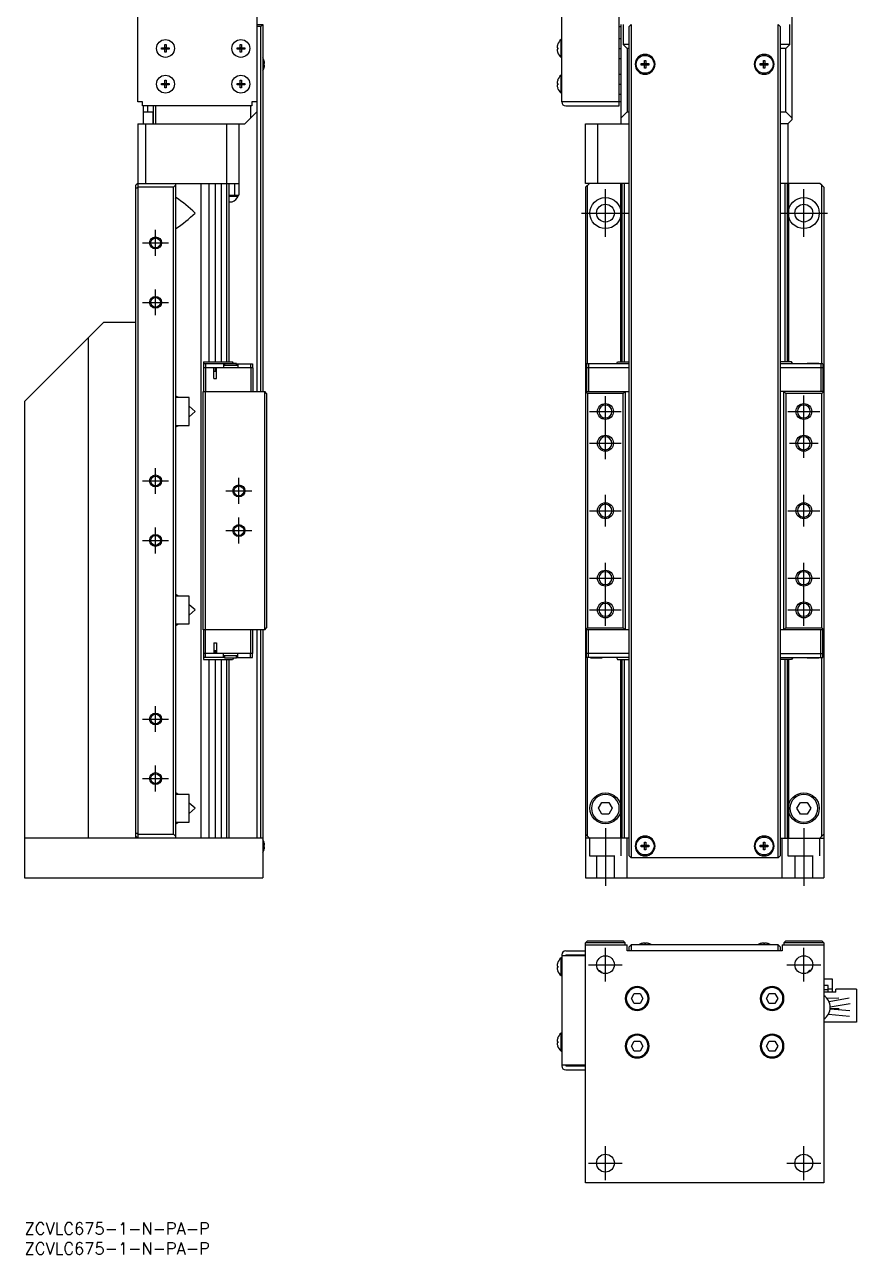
# Model space of a CAD drawing. Extents: x 0 to 519, y -8 to 489.
# Drawn here: x 0 to 209.6, y -8 to 301.9 of the extents above; entities that cross this region are included whole.
import ezdxf

# ---------------------------------------------------------------- set-up
doc = ezdxf.new("R2010")
doc.units = 0
doc.header["$LTSCALE"] = 0.5
doc.linetypes.add('CENTER', pattern=[50.8, 31.75, -6.35, 6.35, -6.35])
doc.linetypes.add('DASHED', pattern=[19.05, 12.7, -6.35])
for name, color, linetype in [('MSM_CENTER', 1, 'CENTER'), ('MSM_CONTINUOUS', 7, 'CONTINUOUS'), ('MSM_DASHED', 4, 'DASHED'), ('MSM_NARROW', 5, 'CONTINUOUS'), ('MSM_PART_NUMBER', 7, 'CONTINUOUS')]:
    doc.layers.add(name, color=color, linetype=linetype)
doc.styles.get("Standard").update_dxf_attribs({"font": 'txt.shx', "height": 3, "bigfont": 'bigfont.shx'})

msp = doc.modelspace()

# ---------------------------------------------------------------- linework, layer by layer
at = {"layer": 'MSM_CENTER'}
for p, q in [((146.37, 248.42), (146.37, 260.42)), ((196.37, 248.42), (196.37, 260.42)), ((140.37, 254.42), (152.37, 254.42)), ((190.37, 254.42), (202.37, 254.42)), ((33, 243.67), (33, 250.17)), ((29.75, 246.92), (36.25, 246.92)), ((33, 228.67), (33, 235.17)), ((29.75, 231.92), (36.25, 231.92)), ((146.37, 192.42), (146.37, 208.42)), ((196.37, 192.77), (196.37, 208.42)), ((142.37, 204.42), (150.37, 204.42)), ((192.37, 204.42), (200.37, 204.42)), ((142.37, 196.42), (150.37, 196.42)), ((192.72, 196.42), (200.02, 196.42)), ((33, 183.67), (33, 190.17)), ((29.75, 186.92), (36.25, 186.92)), ((54, 181.17), (54, 187.67)), ((50.75, 184.42), (57.25, 184.42)), ((146.37, 175.42), (146.37, 183.42)), ((196.37, 175.42), (196.37, 183.42)), ((54, 171.17), (54, 177.67)), ((142.37, 179.42), (150.37, 179.42)), ((192.37, 179.42), (200.37, 179.42)), ((33, 168.67), (33, 175.17)), ((50.75, 174.42), (57.25, 174.42)), ((29.75, 171.92), (36.25, 171.92)), ((146.37, 150.42), (146.37, 166.42)), ((196.37, 150.42), (196.37, 166.42)), ((142.37, 162.42), (150.37, 162.42)), ((192.37, 162.42), (200.37, 162.42)), ((142.37, 154.42), (150.37, 154.42)), ((192.37, 154.42), (200.37, 154.42)), ((33, 123.67), (33, 130.17)), ((29.75, 126.92), (36.25, 126.92)), ((33, 108.67), (33, 115.17)), ((29.75, 111.92), (36.25, 111.92)), ((146.37, 99.42), (146.37, 84.92)), ((196.37, 99.42), (196.37, 84.92)), ((146.37, 60.75), (146.37, 69.25)), ((196.37, 60.75), (196.37, 69.25)), ((142.12, 65), (150.62, 65)), ((192.12, 65), (200.62, 65)), ((146.37, 10.75), (146.37, 19.25)), ((196.37, 10.75), (196.37, 19.25)), ((142.12, 15), (150.62, 15)), ((192.12, 15), (200.62, 15))]:
    msp.add_line(p, q, dxfattribs=at)
at = {"layer": 'MSM_CONTINUOUS'}
for p, q in [((149.87, 281.42), (149.87, 310.42)), ((28.5, 282.42), (28.5, 309.42)), ((58.5, 309.42), (58.5, 209.42)), ((135.37, 282.42), (135.37, 309.42)), ((193.37, 307.92), (193.37, 277.92)), ((58.5, 301.92), (60, 301.92)), ((59.5, 301.42), (58.5, 301.42)), ((60, 301.92), (59.5, 301.42)), ((59.5, 209.42), (59.5, 301.42)), ((60, 301.92), (60, 209.42)), ((149.87, 301.42), (150.37, 301.42)), ((150.37, 276.92), (150.37, 301.92)), ((150.87, 301.92), (150.87, 296.92)), ((152.87, 301.92), (152.37, 301.42)), ((152.37, 92.42), (152.37, 301.42)), ((152.87, 301.92), (152.87, 91.92)), ((189.87, 91.92), (189.87, 301.92)), ((190.37, 301.42), (189.87, 301.92)), ((190.37, 301.42), (190.37, 92.42)), ((192.87, 296.92), (192.87, 301.92)), ((135.18, 293.67), (135.18, 298.17)), ((135.37, 298.17), (135.18, 298.17)), ((149.87, 298.42), (150.37, 298.42)), ((34.53, 295.74), (34.53, 296.1)), ((34.53, 296.1), (35.32, 296.1)), ((35.32, 295.74), (34.53, 295.74)), ((35.3, 295.74), (35.3, 296.1)), ((35.32, 296.9), (35.68, 296.9)), ((35.32, 296.1), (35.32, 296.9)), ((35.32, 296.12), (35.68, 296.12)), ((35.32, 294.95), (35.32, 295.74)), ((35.68, 295.73), (35.32, 295.73)), ((35.68, 294.95), (35.32, 294.95)), ((35.68, 296.9), (35.68, 296.1)), ((35.68, 296.1), (36.47, 296.1)), ((36.47, 295.74), (35.68, 295.74)), ((35.68, 295.74), (35.68, 294.95)), ((35.7, 296.1), (35.7, 295.74)), ((36.47, 296.1), (36.47, 295.74)), ((53.53, 296.1), (54.32, 296.1)), ((53.53, 295.74), (53.53, 296.1)), ((54.32, 295.74), (53.53, 295.74)), ((54.3, 295.74), (54.3, 296.1)), ((54.32, 296.9), (54.68, 296.9)), ((54.32, 296.1), (54.32, 296.9)), ((54.32, 296.12), (54.68, 296.12)), ((54.32, 294.95), (54.32, 295.74)), ((54.68, 295.73), (54.32, 295.73)), ((54.68, 294.95), (54.32, 294.95)), ((54.68, 296.9), (54.68, 296.1)), ((54.68, 296.1), (55.47, 296.1)), ((54.68, 295.74), (54.68, 294.95)), ((55.47, 295.74), (54.68, 295.74)), ((54.7, 296.1), (54.7, 295.74)), ((55.47, 296.1), (55.47, 295.74)), ((134.18, 296.1), (134.34, 296.1)), ((134.34, 295.74), (134.18, 295.74)), ((134.33, 296.9), (134.34, 296.9)), ((134.34, 294.95), (134.33, 294.95)), ((134.34, 296.1), (134.34, 295.74)), ((149.87, 295.92), (150.37, 295.92)), ((150.87, 296.92), (151.87, 295.92)), ((152.37, 296.92), (150.87, 296.92)), ((152.37, 295.92), (151.87, 295.92)), ((151.87, 295.92), (151.87, 279.92)), ((192.87, 296.92), (190.37, 296.92)), ((191.87, 295.92), (190.37, 295.92)), ((191.87, 295.92), (192.87, 296.92)), ((191.87, 279.92), (191.87, 295.92)), ((60.33, 292.9), (60.34, 292.9)), ((60.33, 291.74), (60.33, 292.1)), ((60.33, 292.1), (60.49, 292.1)), ((60.49, 291.74), (60.33, 291.74)), ((135.18, 293.67), (135.37, 293.67)), ((149.87, 293.42), (150.37, 293.42)), ((155.4, 291.74), (155.4, 292.1)), ((155.4, 292.1), (156.19, 292.1)), ((156.19, 291.74), (155.4, 291.74)), ((156.17, 291.74), (156.17, 292.1)), ((156.19, 292.9), (156.55, 292.9)), ((156.19, 292.1), (156.19, 292.9)), ((156.19, 292.12), (156.55, 292.12)), ((156.19, 290.95), (156.19, 291.74)), ((156.55, 291.73), (156.19, 291.73)), ((156.55, 292.9), (156.55, 292.1)), ((156.55, 292.1), (157.34, 292.1)), ((156.55, 291.74), (156.55, 290.95)), ((157.34, 291.74), (156.55, 291.74)), ((156.56, 292.1), (156.56, 291.74)), ((157.34, 292.1), (157.34, 291.74)), ((185.4, 291.74), (185.4, 292.1)), ((185.4, 292.1), (186.19, 292.1)), ((186.19, 291.74), (185.4, 291.74)), ((186.17, 291.74), (186.17, 292.1)), ((186.19, 292.9), (186.55, 292.9)), ((186.19, 292.1), (186.19, 292.9)), ((186.19, 292.12), (186.55, 292.12)), ((186.19, 290.95), (186.19, 291.74)), ((186.55, 291.73), (186.19, 291.73)), ((186.55, 292.9), (186.55, 292.1)), ((186.55, 292.1), (187.34, 292.1)), ((186.55, 291.74), (186.55, 290.95)), ((187.34, 291.74), (186.55, 291.74)), ((186.56, 292.1), (186.56, 291.74)), ((187.34, 292.1), (187.34, 291.74)), ((60.34, 290.95), (60.33, 290.95)), ((135.18, 284.67), (135.18, 289.17)), ((135.37, 289.17), (135.18, 289.17)), ((149.87, 289.42), (150.37, 289.42)), ((156.55, 290.95), (156.19, 290.95)), ((186.55, 290.95), (186.19, 290.95)), ((34.53, 287.1), (35.32, 287.1)), ((34.53, 286.74), (34.53, 287.1)), ((35.32, 286.74), (34.53, 286.74)), ((35.3, 286.74), (35.3, 287.1)), ((35.32, 287.9), (35.68, 287.9)), ((35.32, 287.1), (35.32, 287.9)), ((35.32, 287.12), (35.68, 287.12)), ((35.32, 285.95), (35.32, 286.74)), ((35.68, 286.73), (35.32, 286.73)), ((35.68, 285.95), (35.32, 285.95)), ((35.68, 287.9), (35.68, 287.1)), ((35.68, 287.1), (36.47, 287.1)), ((35.68, 286.74), (35.68, 285.95)), ((36.47, 286.74), (35.68, 286.74)), ((35.7, 287.1), (35.7, 286.74)), ((36.47, 287.1), (36.47, 286.74)), ((53.53, 287.1), (54.32, 287.1)), ((53.53, 286.74), (53.53, 287.1)), ((54.32, 286.74), (53.53, 286.74)), ((54.3, 286.74), (54.3, 287.1)), ((54.32, 287.9), (54.68, 287.9)), ((54.32, 287.1), (54.32, 287.9)), ((54.32, 287.12), (54.68, 287.12)), ((54.32, 285.95), (54.32, 286.74)), ((54.68, 286.73), (54.32, 286.73)), ((54.68, 285.95), (54.32, 285.95)), ((54.68, 287.9), (54.68, 287.1)), ((54.68, 287.1), (55.47, 287.1)), ((55.47, 286.74), (54.68, 286.74)), ((54.68, 286.74), (54.68, 285.95)), ((54.7, 287.1), (54.7, 286.74)), ((55.47, 287.1), (55.47, 286.74)), ((134.18, 287.1), (134.34, 287.1)), ((134.34, 286.74), (134.18, 286.74)), ((134.33, 287.9), (134.34, 287.9)), ((134.34, 285.95), (134.33, 285.95)), ((134.34, 287.1), (134.34, 286.74)), ((149.87, 286.92), (150.37, 286.92)), ((29.7, 282.42), (28.5, 282.42)), ((29.7, 281.42), (29.7, 282.42)), ((57.3, 282.42), (57.3, 281.42)), ((58.5, 282.42), (57.3, 282.42)), ((135.18, 284.67), (135.37, 284.67)), ((150.37, 282.42), (135.37, 282.42)), ((149.87, 284.42), (150.37, 284.42)), ((57.3, 281.42), (29.7, 281.42)), ((29.9, 279.92), (32.4, 279.92)), ((29.9, 279.92), (29.9, 276.92)), ((30, 279.92), (30, 281.42)), ((31, 281.42), (31, 279.92)), ((32.4, 276.92), (32.4, 279.92)), ((32.5, 276.92), (32.5, 281.42)), ((33, 281.42), (33, 276.92)), ((55.5, 276.92), (58.5, 279.92)), ((57, 278.42), (57, 281.42)), ((136.37, 281.42), (149.87, 281.42)), ((150.37, 278.42), (151.87, 279.92)), ((151.87, 279.92), (152.37, 279.92)), ((190.37, 279.92), (191.87, 279.92)), ((191.87, 279.92), (193.37, 278.42)), ((28.5, 276.92), (55.5, 276.92)), ((28.5, 276.92), (28.5, 260.93)), ((30.5, 276.92), (30.5, 261.92)), ((51, 261.92), (51, 276.92)), ((54, 276.92), (54, 258.92)), ((141.37, 261.92), (141.37, 276.92)), ((141.37, 276.92), (152.37, 276.92)), ((144.37, 276.92), (144.37, 261.92)), ((192.37, 276.92), (190.37, 276.92)), ((192.37, 276.92), (193.37, 277.92)), ((192.37, 276.92), (192.37, 261.92)), ((28.5, 261.92), (28, 261.42)), ((28, 96.92), (28, 261.42)), ((28.5, 261.92), (54, 261.92)), ((28.51, 260.92), (28.51, 97.92)), ((37.5, 260.92), (28.51, 260.92)), ((38, 261.42), (37.5, 260.92)), ((37.5, 97.92), (37.5, 260.92)), ((38, 261.92), (38, 96.92)), ((44.5, 96.92), (44.5, 261.92)), ((46.39, 261.92), (46.39, 216.92)), ((48, 261.92), (48, 216.92)), ((49.61, 216.92), (49.61, 261.92)), ((50.99, 216.92), (50.99, 261.92)), ((51.5, 261.92), (51.5, 216.92)), ((53, 258.92), (53, 261.92)), ((152.37, 261.92), (141.37, 261.92)), ((142.37, 261.92), (141.37, 260.92)), ((141.37, 260.92), (141.37, 86.92)), ((141.87, 216.42), (141.87, 261.42)), ((150.27, 216.92), (150.27, 261.92)), ((150.57, 216.92), (150.57, 261.92)), ((151.07, 261.92), (151.07, 216.92)), ((200.37, 261.92), (190.37, 261.92)), ((191.66, 216.92), (191.66, 261.92)), ((192.17, 261.92), (192.17, 216.92)), ((192.47, 261.92), (192.47, 216.92)), ((200.87, 261.42), (200.37, 261.92)), ((201.37, 260.92), (200.87, 261.42)), ((200.87, 216.42), (200.87, 261.42)), ((201.37, 260.92), (201.37, 86.92)), ((38, 258.17), (38.12, 258.32)), ((51.5, 258.92), (54, 258.92)), ((51.5, 258.67), (53.85, 258.67)), ((51.5, 257.27), (52.34, 257.27)), ((53.85, 258.67), (53.85, 258.92)), ((38, 250.68), (38.12, 250.52)), ((20, 226.92), (0, 206.92)), ((20, 226.92), (28, 226.92)), ((16, 222.92), (16, 96.92)), ((45.1, 216.92), (52.43, 216.92)), ((45.1, 216.92), (45.1, 209.42)), ((50.4, 216.42), (45.1, 216.42)), ((57.5, 215.42), (45.1, 215.42)), ((45.6, 216.42), (45.6, 209.42)), ((47.65, 212.72), (47.65, 215.42)), ((47.65, 214.62), (48.35, 214.62)), ((48, 215.42), (48, 214.62)), ((48.35, 212.72), (48.35, 215.42)), ((50.1, 216.42), (50.1, 215.42)), ((53.7, 216.02), (50.1, 216.02)), ((53.4, 216.47), (50.4, 216.47)), ((50.4, 216.47), (50.4, 216.02)), ((52.7, 216.47), (52.43, 216.92)), ((53.4, 216.52), (52.67, 216.52)), ((53.4, 216.02), (53.4, 216.52)), ((53.4, 216.42), (57.4, 216.42)), ((53.7, 216.42), (53.7, 215.42)), ((56.9, 216.42), (56.9, 215.42)), ((57, 215.42), (57, 209.42)), ((57.4, 216.42), (57.4, 215.42)), ((57.5, 215.42), (57.5, 209.42)), ((141.57, 215.42), (141.57, 209.42)), ((152.37, 215.42), (141.57, 215.42)), ((141.62, 216.42), (141.62, 215.42)), ((152.37, 216.42), (141.62, 216.42)), ((142.07, 215.42), (142.07, 209.42)), ((142.12, 216.42), (142.12, 215.42)), ((145.57, 216.47), (142.57, 216.47)), ((142.57, 216.47), (142.57, 216.42)), ((145.57, 216.42), (145.57, 216.47)), ((149.14, 216.42), (149.44, 216.92)), ((149.44, 216.92), (152.37, 216.92)), ((193.3, 216.92), (190.37, 216.92)), ((201.12, 216.42), (190.37, 216.42)), ((201.17, 215.42), (190.37, 215.42)), ((193.6, 216.42), (193.3, 216.92)), ((200.17, 216.52), (197.17, 216.52)), ((197.17, 216.52), (197.17, 216.42)), ((200.17, 216.42), (200.17, 216.52)), ((200.62, 216.42), (200.62, 215.42)), ((200.67, 215.42), (200.67, 209.42)), ((201.12, 216.42), (201.12, 215.42)), ((201.17, 215.42), (201.17, 209.42)), ((47.65, 212.72), (48.35, 212.72)), ((38.12, 208.32), (38, 208.17)), ((41.5, 207.92), (38, 207.92)), ((38.87, 207.92), (38.12, 208.32)), ((41.5, 200.92), (41.5, 207.92)), ((45, 149.42), (45, 209.42)), ((45, 209.42), (60.5, 209.42)), ((45.5, 209.42), (45.5, 149.42)), ((60.5, 149.42), (60.5, 209.42)), ((61, 208.92), (60.5, 209.42)), ((61, 208.92), (61, 149.92)), ((141.87, 208.92), (141.37, 209.42)), ((141.37, 209.42), (152.37, 209.42)), ((141.87, 208.92), (141.87, 149.92)), ((150.87, 208.92), (141.87, 208.92)), ((150.87, 208.92), (151.37, 209.42)), ((150.87, 149.92), (150.87, 208.92)), ((151.37, 209.42), (151.37, 149.42)), ((201.37, 209.42), (190.37, 209.42)), ((191.37, 209.42), (191.87, 208.92)), ((191.37, 149.42), (191.37, 209.42)), ((200.87, 208.92), (191.87, 208.92)), ((191.87, 208.92), (191.87, 149.92)), ((201.37, 209.42), (200.87, 208.92)), ((200.87, 149.92), (200.87, 208.92)), ((0, 206.92), (0, 86.92)), ((43, 204.42), (41.5, 205.74)), ((41.5, 203.1), (43, 204.42)), ((38, 200.92), (41.5, 200.92)), ((38, 200.68), (38.12, 200.52)), ((38.12, 200.52), (38.87, 200.92)), ((38.12, 158.32), (38, 158.17)), ((38.87, 157.92), (38.12, 158.32)), ((41.5, 157.92), (38, 157.92)), ((41.5, 150.92), (41.5, 157.92)), ((43, 154.42), (41.5, 155.74)), ((41.5, 153.1), (43, 154.42)), ((38, 150.92), (41.5, 150.92)), ((38, 150.68), (38.12, 150.52)), ((38.12, 150.52), (38.87, 150.92)), ((60.5, 149.42), (45, 149.42)), ((45.1, 149.42), (45.1, 141.92)), ((45.6, 142.42), (45.6, 149.42)), ((57, 143.42), (57, 149.42)), ((57.5, 143.42), (57.5, 149.42)), ((58.5, 149.42), (58.5, 96.92)), ((59.5, 96.92), (59.5, 149.42)), ((60, 149.42), (60, 86.92)), ((60.5, 149.42), (61, 149.92)), ((141.37, 149.42), (141.87, 149.92)), ((152.37, 149.42), (141.37, 149.42)), ((141.57, 143.42), (141.57, 149.42)), ((141.87, 149.92), (150.87, 149.92)), ((142.07, 143.42), (142.07, 149.42)), ((151.37, 149.42), (150.87, 149.92)), ((201.37, 149.42), (190.37, 149.42)), ((191.87, 149.92), (191.37, 149.42)), ((191.87, 149.92), (200.87, 149.92)), ((200.67, 143.42), (200.67, 149.42)), ((200.87, 149.92), (201.37, 149.42)), ((201.17, 143.42), (201.17, 149.42)), ((47.65, 146.12), (47.65, 143.42)), ((47.65, 146.12), (48.35, 146.12)), ((48.35, 146.12), (48.35, 143.42)), ((57.5, 143.42), (45.1, 143.42)), ((47.65, 144.22), (48.35, 144.22)), ((48, 144.22), (48, 143.42)), ((50.1, 142.42), (50.1, 143.42)), ((53.7, 142.82), (50.1, 142.82)), ((50.4, 142.82), (50.4, 142.32)), ((53.4, 142.32), (53.4, 142.82)), ((53.7, 142.42), (53.7, 143.42)), ((56.9, 142.42), (56.9, 143.42)), ((57.4, 142.42), (57.4, 143.42)), ((152.37, 143.42), (141.57, 143.42)), ((141.62, 142.42), (141.62, 143.42)), ((142.12, 142.42), (142.12, 143.42)), ((190.37, 143.42), (201.17, 143.42)), ((200.62, 142.42), (200.62, 143.42)), ((201.12, 142.42), (201.12, 143.42)), ((50.4, 142.42), (45.1, 142.42)), ((45.1, 141.92), (52.43, 141.92)), ((46.39, 141.92), (46.39, 96.92)), ((48, 141.92), (48, 96.92)), ((49.61, 96.92), (49.61, 141.92)), ((50.4, 142.32), (53.4, 142.32)), ((50.99, 96.92), (50.99, 141.92)), ((51.5, 141.92), (51.5, 96.92)), ((52.67, 142.32), (52.43, 141.92)), ((53.4, 142.42), (57.4, 142.42)), ((152.37, 142.42), (141.62, 142.42)), ((141.87, 97.42), (141.87, 142.42)), ((142.57, 142.42), (142.57, 142.32)), ((142.57, 142.32), (145.57, 142.32)), ((145.57, 142.32), (145.57, 142.42)), ((149.14, 142.42), (149.44, 141.92)), ((149.44, 141.92), (152.37, 141.92)), ((150.27, 96.92), (150.27, 141.92)), ((150.57, 96.92), (150.57, 141.92)), ((151.07, 141.92), (151.07, 96.92)), ((190.37, 142.42), (201.12, 142.42)), ((193.3, 141.92), (190.37, 141.92)), ((191.66, 96.92), (191.66, 141.92)), ((192.17, 141.92), (192.17, 96.92)), ((192.47, 141.92), (192.47, 96.92)), ((193.6, 142.42), (193.3, 141.92)), ((197.17, 142.42), (197.17, 142.37)), ((197.17, 142.37), (200.17, 142.37)), ((200.17, 142.37), (200.17, 142.42)), ((200.87, 97.42), (200.87, 142.42)), ((38.12, 108.32), (38, 108.17)), ((41.5, 107.92), (38, 107.92)), ((38.87, 107.92), (38.12, 108.32)), ((41.5, 100.92), (41.5, 107.92)), ((43, 104.42), (41.5, 105.74)), ((144.64, 104.42), (145.5, 105.92)), ((145.5, 105.92), (147.23, 105.92)), ((147.23, 105.92), (148.1, 104.42)), ((194.64, 104.42), (195.5, 105.92)), ((195.5, 105.92), (197.23, 105.92)), ((197.23, 105.92), (198.1, 104.42)), ((41.5, 103.1), (43, 104.42)), ((145.5, 102.92), (144.64, 104.42)), ((147.23, 102.92), (145.5, 102.92)), ((148.1, 104.42), (147.23, 102.92)), ((195.5, 102.92), (194.64, 104.42)), ((197.23, 102.92), (195.5, 102.92)), ((198.1, 104.42), (197.23, 102.92)), ((38, 100.92), (41.5, 100.92)), ((38, 100.68), (38.12, 100.52)), ((38.12, 100.52), (38.87, 100.92)), ((60, 96.92), (0, 96.92)), ((28, 97.42), (28.5, 96.92)), ((28.5, 97.92), (28.5, 96.92)), ((28.51, 97.92), (37.5, 97.92)), ((37.5, 97.92), (38, 97.42)), ((141.37, 97.92), (142.37, 96.92)), ((152.37, 96.92), (141.37, 96.92)), ((151.87, 86.92), (151.87, 96.92)), ((190.37, 96.92), (201.37, 96.92)), ((190.87, 86.92), (190.87, 96.92)), ((200.37, 96.92), (200.87, 97.42)), ((200.87, 97.42), (201.37, 97.92)), ((60.33, 95.9), (60.34, 95.9)), ((60.33, 94.74), (60.33, 95.1)), ((60.33, 95.1), (60.49, 95.1)), ((60.49, 94.74), (60.33, 94.74)), ((60.34, 93.95), (60.33, 93.95)), ((155.4, 94.74), (155.4, 95.1)), ((155.4, 95.1), (156.19, 95.1)), ((156.19, 94.74), (155.4, 94.74)), ((156.17, 94.74), (156.17, 95.1)), ((156.19, 95.9), (156.55, 95.9)), ((156.19, 95.1), (156.19, 95.9)), ((156.19, 95.12), (156.55, 95.12)), ((156.19, 93.95), (156.19, 94.74)), ((156.55, 94.73), (156.19, 94.73)), ((156.55, 93.95), (156.19, 93.95)), ((156.55, 95.9), (156.55, 95.1)), ((156.55, 95.1), (157.34, 95.1)), ((157.34, 94.74), (156.55, 94.74)), ((156.55, 94.74), (156.55, 93.95)), ((156.56, 95.1), (156.56, 94.74)), ((157.34, 95.1), (157.34, 94.74)), ((185.4, 94.74), (185.4, 95.1)), ((185.4, 95.1), (186.19, 95.1)), ((186.19, 94.74), (185.4, 94.74)), ((186.17, 94.74), (186.17, 95.1)), ((186.19, 95.9), (186.55, 95.9)), ((186.19, 95.1), (186.19, 95.9)), ((186.19, 95.12), (186.55, 95.12)), ((186.19, 93.95), (186.19, 94.74)), ((186.55, 94.73), (186.19, 94.73)), ((186.55, 93.95), (186.19, 93.95)), ((186.55, 95.9), (186.55, 95.1)), ((186.55, 95.1), (187.34, 95.1)), ((186.55, 94.74), (186.55, 93.95)), ((187.34, 94.74), (186.55, 94.74)), ((186.56, 95.1), (186.56, 94.74)), ((187.34, 95.1), (187.34, 94.74)), ((152.37, 92.42), (152.87, 91.92)), ((189.87, 91.92), (152.87, 91.92)), ((189.87, 91.92), (190.37, 92.42)), ((0, 86.92), (60, 86.92)), ((141.37, 86.92), (201.37, 86.92)), ((136.37, 68.5), (141.37, 68.5)), ((141.37, 70.5), (141.87, 71)), ((141.37, 10), (141.37, 70.5)), ((151.37, 70.5), (141.37, 70.5)), ((141.37, 70), (151.87, 70)), ((141.87, 71), (150.87, 71)), ((151.37, 70.5), (150.87, 71)), ((151.37, 70), (151.37, 70.5)), ((151.87, 68.5), (151.87, 70)), ((190.87, 68.5), (151.87, 68.5)), ((152.37, 69.5), (152.87, 70)), ((152.37, 68.5), (152.37, 69.5)), ((152.87, 70), (152.87, 68.5)), ((189.87, 70), (152.87, 70)), ((155.4, 70.33), (155.39, 70.34)), ((156.19, 70.33), (156.19, 70.49)), ((156.55, 70.33), (156.19, 70.33)), ((156.55, 70.49), (156.55, 70.33)), ((157.35, 70.34), (157.34, 70.33)), ((185.4, 70.33), (185.39, 70.34)), ((186.19, 70.33), (186.19, 70.49)), ((186.55, 70.33), (186.19, 70.33)), ((186.55, 70.49), (186.55, 70.33)), ((187.35, 70.34), (187.34, 70.33)), ((189.87, 68.5), (189.87, 70)), ((189.87, 70), (190.37, 69.5)), ((190.37, 69.5), (190.37, 68.5)), ((190.87, 70), (190.87, 68.5)), ((190.87, 70), (201.37, 70)), ((191.87, 71), (191.37, 70.5)), ((191.37, 70.5), (191.37, 70)), ((201.37, 70.5), (191.37, 70.5)), ((191.87, 71), (200.87, 71)), ((200.87, 71), (201.37, 70.5)), ((201.37, 70.5), (201.37, 10)), ((134.33, 65.48), (134.34, 65.47)), ((135.18, 62.25), (135.18, 66.75)), ((135.37, 66.75), (135.18, 66.75)), ((135.37, 67.5), (135.37, 39.5)), ((135.37, 67.3), (141.37, 67.3)), ((136.37, 67.5), (141.37, 67.5)), ((136.37, 67.5), (136.37, 67.3)), ((136.37, 67.39), (141.37, 67.39)), ((134.18, 64.68), (134.34, 64.68)), ((134.34, 64.32), (134.18, 64.32)), ((134.34, 63.53), (134.33, 63.52)), ((134.34, 64.68), (134.34, 64.32)), ((135.18, 62.25), (135.37, 62.25)), ((203.62, 61.38), (201.37, 61.38)), ((202.51, 59.75), (201.37, 59.75)), ((202.51, 58.1), (202.51, 59.75)), ((203.62, 58.35), (203.62, 61.38)), ((152.93, 56.5), (153.65, 57.75)), ((153.65, 55.25), (152.93, 56.5)), ((153.65, 57.75), (155.09, 57.75)), ((155.09, 57.75), (155.81, 56.5)), ((155.81, 56.5), (155.09, 55.25)), ((186.93, 56.5), (187.65, 57.75)), ((187.65, 55.25), (186.93, 56.5)), ((187.65, 57.75), (189.09, 57.75)), ((189.09, 57.75), (189.81, 56.5)), ((189.81, 56.5), (189.09, 55.25)), ((202.51, 58.66), (201.37, 58.66)), ((204.42, 58.1), (201.37, 58.1)), ((205.2, 56.55), (202.25, 56.46)), ((203.62, 58.85), (202.51, 58.85)), ((207.81, 56.54), (202.74, 55.65)), ((204.42, 58.1), (204.42, 58.81)), ((209.62, 58.81), (204.42, 58.81)), ((209.62, 58.81), (209.62, 50.53)), ((155.09, 55.25), (153.65, 55.25)), ((189.09, 55.25), (187.65, 55.25)), ((207.98, 53.35), (202.99, 53.8)), ((205.24, 53.85), (203, 53.91)), ((203.02, 54.38), (208.03, 55.26)), ((209.62, 50.53), (201.37, 50.53)), ((202.56, 52.54), (207.86, 52.05)), ((135.18, 43.25), (135.18, 47.75)), ((135.37, 47.75), (135.18, 47.75)), ((134.18, 45.68), (134.34, 45.68)), ((134.34, 45.32), (134.18, 45.32)), ((134.33, 46.48), (134.34, 46.47)), ((134.34, 44.53), (134.33, 44.52)), ((134.34, 45.68), (134.34, 45.32)), ((152.93, 44.5), (153.65, 45.75)), ((153.65, 43.25), (152.93, 44.5)), ((153.65, 45.75), (155.09, 45.75)), ((155.09, 45.75), (155.81, 44.5)), ((155.81, 44.5), (155.09, 43.25)), ((186.93, 44.5), (187.65, 45.75)), ((187.65, 43.25), (186.93, 44.5)), ((187.65, 45.75), (189.09, 45.75)), ((189.09, 45.75), (189.81, 44.5)), ((189.81, 44.5), (189.09, 43.25)), ((135.18, 43.25), (135.37, 43.25)), ((155.09, 43.25), (153.65, 43.25)), ((189.09, 43.25), (187.65, 43.25)), ((141.37, 39.7), (135.37, 39.7)), ((136.37, 39.7), (136.37, 39.5)), ((136.37, 39.5), (141.37, 39.5)), ((136.37, 38.5), (141.37, 38.5)), ((201.37, 10), (141.37, 10))]:
    msp.add_line(p, q, dxfattribs=at)
for centre, radius in [((35.5, 295.92), 2.25), ((54.5, 295.92), 2.25), ((156.37, 291.92), 2.25), ((186.37, 291.92), 2.25), ((35.5, 286.92), 2.25), ((54.5, 286.92), 2.25), ((146.37, 254.42), 3.9), ((196.37, 254.42), 3.9), ((146.37, 254.42), 2.25), ((196.37, 254.42), 2.25), ((33, 246.92), 1.23), ((33, 231.92), 1.23), ((33, 186.92), 1.23), ((54, 184.42), 1.23), ((54, 174.42), 1.23), ((33, 171.92), 1.23), ((33, 126.92), 1.23), ((33, 111.92), 1.23), ((146.37, 104.42), 3.9), ((196.37, 104.42), 3.9), ((156.37, 94.92), 2.25), ((186.37, 94.92), 2.25), ((146.37, 65), 2.25), ((196.37, 65), 2.25), ((146.37, 15), 2.25), ((196.37, 15), 2.25)]:
    msp.add_circle(centre, radius, dxfattribs=at)
at = {"layer": 'MSM_CONTINUOUS', "extrusion": (0, 0, -1)}
for centre, radius in [((-156.37, 291.92), 2.5), ((-186.37, 291.92), 2.5), ((-146.37, 204.42), 1.62), ((-196.37, 204.42), 1.62), ((-146.37, 196.42), 1.62), ((-196.37, 196.42), 1.62), ((-146.37, 179.42), 1.62), ((-196.37, 179.42), 1.62), ((-146.37, 162.42), 1.62), ((-196.37, 162.42), 1.62), ((-146.37, 154.42), 1.62), ((-196.37, 154.42), 1.62), ((-146.37, 104.42), 3.5), ((-196.37, 104.42), 3.5), ((-156.37, 94.92), 2.5), ((-186.37, 94.92), 2.5), ((-154.37, 56.5), 3), ((-154.37, 56.5), 2.75), ((-188.37, 56.5), 3), ((-188.37, 56.5), 2.75), ((-154.37, 44.5), 3), ((-154.37, 44.5), 2.75), ((-188.37, 44.5), 3), ((-188.37, 44.5), 2.75)]:
    msp.add_circle(centre, radius, dxfattribs=at)
at = {"layer": 'MSM_CONTINUOUS'}
for centre, radius, start, end in [((137.17, 295.92), 3, 131.4096, 160.9979), ((137.17, 295.92), 2.99, 161.0315, 176.554), ((137.17, 295.92), 2.99, 183.446, 198.9685), ((137.17, 295.92), 3, 199.0021, 228.5904), ((57.5, 291.92), 3, 19.0021, 33.5573), ((57.5, 291.92), 2.99, 3.446, 18.9685), ((57.5, 291.92), 2.99, 341.0315, 356.554), ((57.5, 291.92), 3, 326.4427, 340.9979), ((137.17, 286.92), 3, 131.4096, 160.9979), ((137.17, 286.92), 2.99, 161.0315, 176.554), ((137.17, 286.92), 2.99, 183.446, 198.9685), ((137.17, 286.92), 3, 199.0021, 228.5904), ((136.37, 282.42), 1, 180, 270), ((27.97, 261.51), 0.794, 272.4308, 312.2411), ((29.5, 262.42), 1.8, 236.251, 236.4427), ((21.2, 232.17), 31.15, 45.6019, 57.107), ((51, 260.24), 3.25, 294.3004, 331.2734), ((21.2, 276.68), 31.15, 302.893, 314.3981), ((27.97, 97.33), 0.794, 47.7589, 87.5692), ((29.5, 96.42), 1.8, 123.5573, 123.749), ((57.5, 94.92), 3, 19.0021, 33.5573), ((57.5, 94.92), 3, 326.4427, 340.9979), ((57.5, 94.92), 2.99, 3.446, 18.9685), ((57.5, 94.92), 2.99, 341.0315, 356.554), ((136.37, 67.5), 1, 90, 180), ((156.37, 67.5), 3, 109.0021, 123.5573), ((156.37, 67.5), 2.99, 93.446, 108.9685), ((156.37, 67.5), 2.99, 71.0315, 86.554), ((156.37, 67.5), 3, 56.4427, 70.9979), ((186.37, 67.5), 3, 109.0021, 123.5573), ((186.37, 67.5), 2.99, 93.446, 108.9685), ((186.37, 67.5), 2.99, 71.0315, 86.554), ((186.37, 67.5), 3, 56.4427, 70.9979), ((137.17, 64.5), 2.99, 161.0315, 176.554), ((137.17, 64.5), 3, 131.4096, 160.9979), ((137.17, 64.5), 2.99, 183.446, 198.9685), ((137.17, 64.5), 3, 199.0021, 228.5904), ((198.67, 61.9), 1.8, 106.8077, 146.3384), ((199.52, 54.27), 3.5, 301.909, 58.091), ((137.17, 45.5), 3, 131.4096, 160.9979), ((137.17, 45.5), 2.99, 161.0315, 176.554), ((137.17, 45.5), 2.99, 183.446, 198.9685), ((137.17, 45.5), 3, 199.0021, 228.5904), ((136.37, 39.5), 1, 180, 270)]:
    msp.add_arc(centre, radius, start, end, dxfattribs=at)
at = {"layer": 'MSM_CONTINUOUS', "extrusion": (0, 0, -1)}
for centre, radius, start, end in [((-144.07, 61.9), 1.8, 106.8077, 146.3384), ((-203.87, 58.35), 0.25, 270, 0), ((-200.82, 54.65), 0.6, 156.4435, 203.5565), ((-200.82, 53.35), 0.6, 156.4435, 203.5565)]:
    msp.add_arc(centre, radius, start, end, dxfattribs=at)
at = {"layer": 'MSM_DASHED'}
for p, q in [((142.37, 96.92), (142.37, 92.42)), ((150.37, 92.42), (150.37, 96.92)), ((192.37, 96.92), (192.37, 92.42)), ((200.37, 92.42), (200.37, 96.92)), ((142.37, 92.42), (150.37, 92.42)), ((144.12, 92.42), (144.12, 86.92)), ((148.62, 86.92), (148.62, 92.42)), ((192.37, 92.42), (200.37, 92.42)), ((194.12, 92.42), (194.12, 86.92)), ((198.62, 86.92), (198.62, 92.42))]:
    msp.add_line(p, q, dxfattribs=at)
at = {"layer": 'MSM_NARROW'}
for centre, radius in [((33, 246.92), 1.5), ((33, 231.92), 1.5), ((146.37, 204.42), 2), ((196.37, 204.42), 2), ((146.37, 196.42), 2), ((196.37, 196.42), 2), ((33, 186.92), 1.5), ((54, 184.42), 1.5), ((146.37, 179.42), 2), ((196.37, 179.42), 2), ((54, 174.42), 1.5), ((33, 171.92), 1.5), ((146.37, 162.42), 2), ((196.37, 162.42), 2), ((146.37, 154.42), 2), ((196.37, 154.42), 2), ((33, 126.92), 1.5), ((33, 111.92), 1.5)]:
    msp.add_circle(centre, radius, dxfattribs=at)

# ---------------------------------------------------------------- texts
at = {"layer": 'MSM_PART_NUMBER'}
for p in [(0, -3), (0, -8)]:
    msp.add_text('ZCVLC675-1-N-PA-P', height=3, dxfattribs=at).set_placement(p)

doc.saveas('drawing.dxf')
